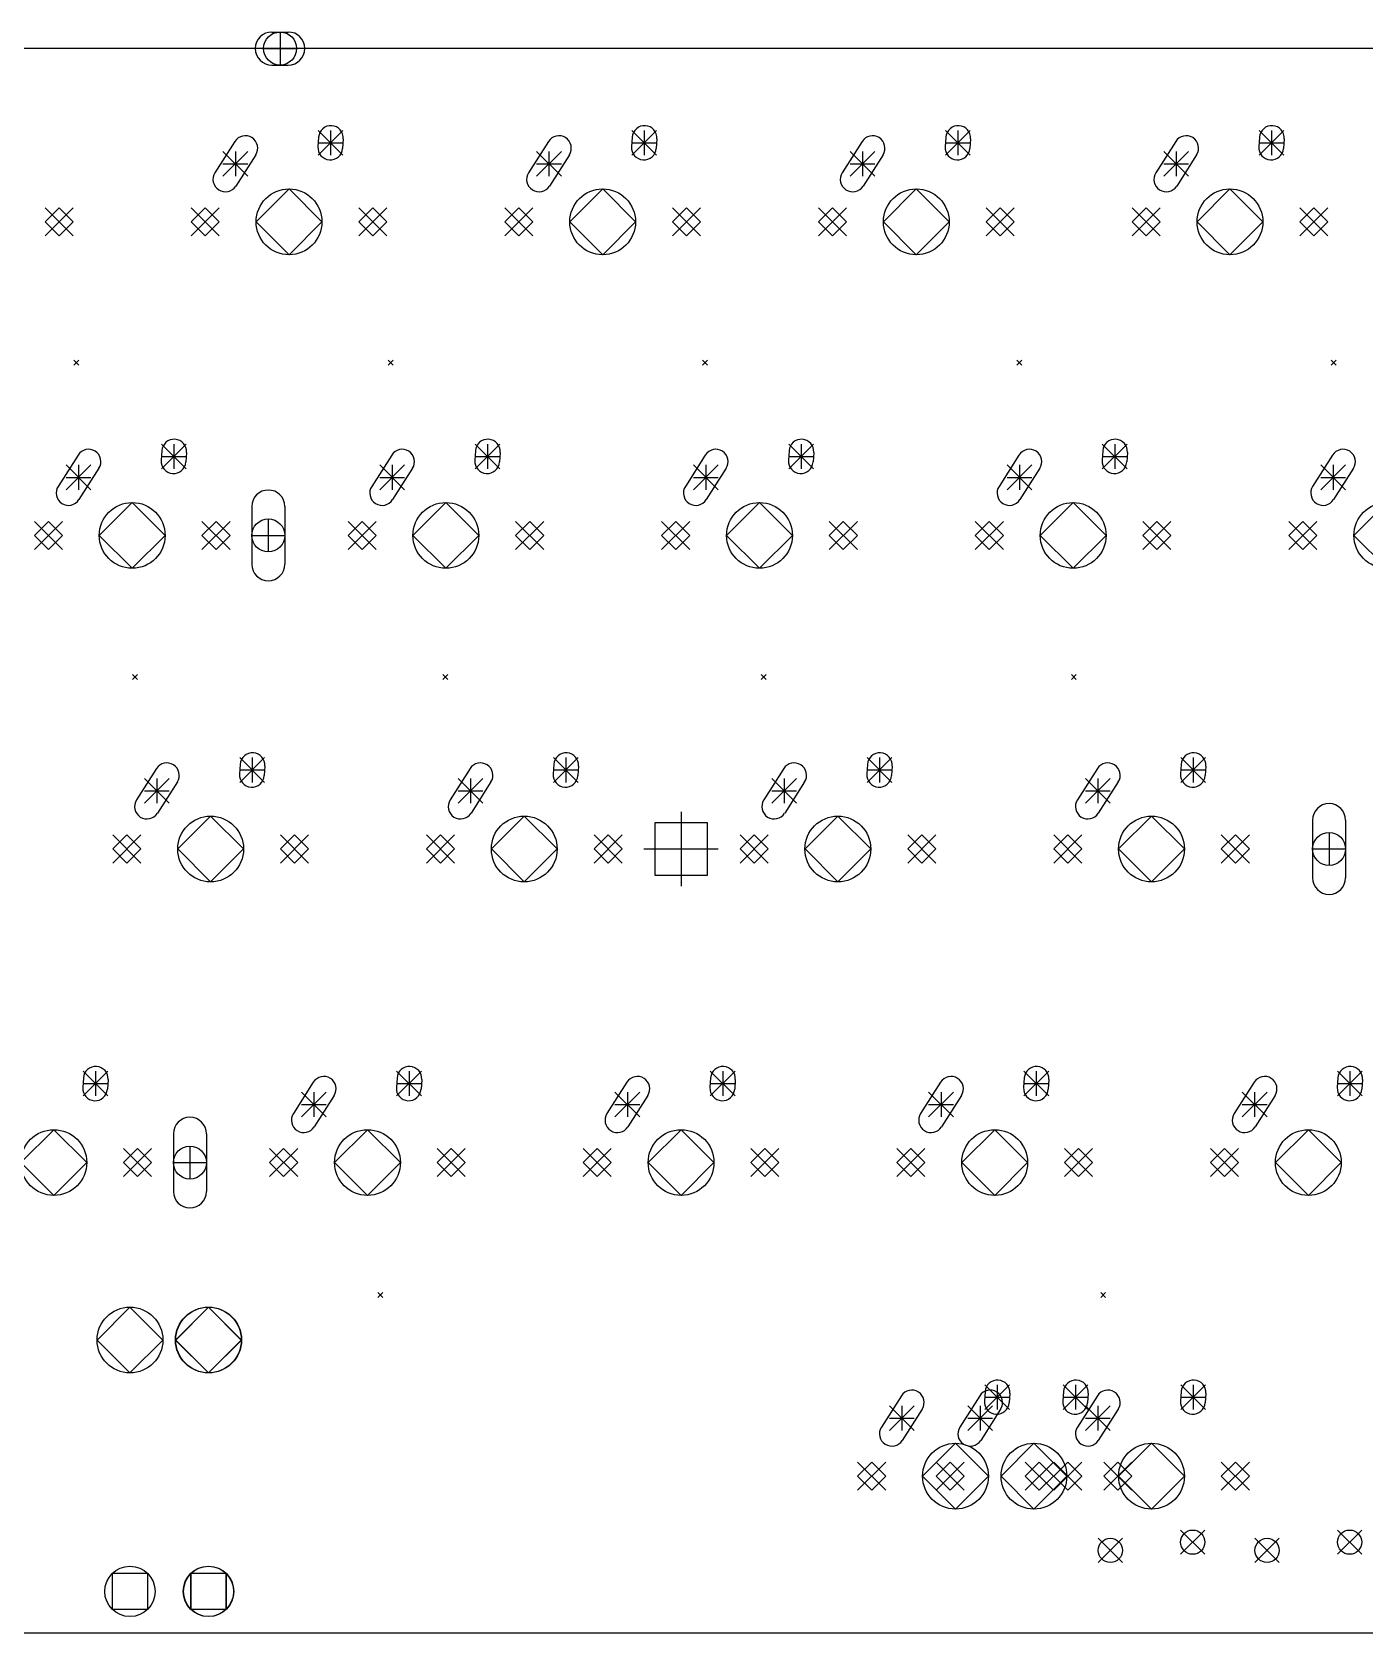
# Model space of a CAD drawing. Extents: x -8 to 314, y -166 to 1.
# Drawn here: x 71 to 151.8, y -96.1 to 1 of the extents above; entities that cross this region are included whole.
import ezdxf

# ---------------------------------------------------------------- set-up
doc = ezdxf.new("R2010")
doc.units = 0
doc.layers.add('BLACK', color=7, linetype='CONTINUOUS')

msp = doc.modelspace()

# ---------------------------------------------------------------- linework, layer by layer
at = {"layer": 'BLACK', "linetype": 'CONTINUOUS'}
for p, q in [((85.5, 1), (86.5, 1)), ((86, 1), (86, -1)), ((309.966, 0), (6, 0)), ((85, 0), (87, 0)), ((85.5, -1), (86.5, -1)), ((83.2619, -5.63321), (82.053, -7.53084)), ((88.3365, -5.37466), (88.297, -5.95332)), ((88.315, -4.965), (89.815, -6.465)), ((89.815, -4.965), (88.315, -6.465)), ((88.315, -5.715), (89.815, -5.715)), ((89.065, -4.965), (89.065, -6.465)), ((89.833, -5.47668), (89.7935, -6.05534)), ((102.272, -5.63321), (101.063, -7.53084)), ((107.346, -5.37466), (107.307, -5.95332)), ((107.325, -4.965), (108.825, -6.465)), ((108.825, -4.965), (107.325, -6.465)), ((107.325, -5.715), (108.825, -5.715)), ((108.075, -4.965), (108.075, -6.465)), ((108.843, -5.47668), (108.804, -6.05534)), ((121.282, -5.63321), (120.073, -7.53084)), ((126.356, -5.37466), (126.317, -5.95332)), ((126.335, -4.965), (127.835, -6.465)), ((127.835, -4.965), (126.335, -6.465)), ((126.335, -5.715), (127.835, -5.715)), ((127.085, -4.965), (127.085, -6.465)), ((127.853, -5.47668), (127.814, -6.05534)), ((140.292, -5.63321), (139.083, -7.53084)), ((145.366, -5.37466), (145.327, -5.95332)), ((145.345, -4.965), (146.845, -6.465)), ((146.845, -4.965), (145.345, -6.465)), ((145.345, -5.715), (146.845, -5.715)), ((146.095, -4.965), (146.095, -6.465)), ((146.863, -5.47668), (146.824, -6.05534)), ((82.54, -6.235), (84.04, -7.735)), ((84.04, -6.235), (82.54, -7.735)), ((83.29, -6.235), (83.29, -7.735)), ((84.527, -6.43916), (83.3181, -8.33679)), ((101.55, -6.235), (103.05, -7.735)), ((103.05, -6.235), (101.55, -7.735)), ((102.3, -6.235), (102.3, -7.735)), ((103.537, -6.43916), (102.328, -8.33679)), ((120.56, -6.235), (122.06, -7.735)), ((122.06, -6.235), (120.56, -7.735)), ((121.31, -6.235), (121.31, -7.735)), ((122.547, -6.43916), (121.338, -8.33679)), ((139.57, -6.235), (141.07, -7.735)), ((141.07, -6.235), (139.57, -7.735)), ((140.32, -6.235), (140.32, -7.735)), ((141.557, -6.43916), (140.348, -8.33679)), ((82.54, -6.985), (84.04, -6.985)), ((101.55, -6.985), (103.05, -6.985)), ((120.56, -6.985), (122.06, -6.985)), ((139.57, -6.985), (141.07, -6.985)), ((86.545, -8.5111), (84.5511, -10.505)), ((88.5389, -10.505), (86.545, -8.5111)), ((105.555, -8.5111), (103.561, -10.505)), ((107.549, -10.505), (105.555, -8.5111)), ((124.565, -8.5111), (122.571, -10.505)), ((126.559, -10.505), (124.565, -8.5111)), ((143.575, -8.5111), (141.581, -10.505)), ((145.569, -10.505), (143.575, -8.5111)), ((71.7641, -9.6541), (73.4659, -11.3559)), ((73.4659, -9.6541), (71.7641, -11.3559)), ((72.615, -9.6541), (71.7641, -10.505)), ((73.4659, -10.505), (72.615, -9.6541)), ((80.6141, -9.6541), (82.3159, -11.3559)), ((82.3159, -9.6541), (80.6141, -11.3559)), ((81.465, -9.6541), (80.6141, -10.505)), ((82.3159, -10.505), (81.465, -9.6541)), ((90.7741, -9.6541), (92.4759, -11.3559)), ((92.4759, -9.6541), (90.7741, -11.3559)), ((91.625, -9.6541), (90.7741, -10.505)), ((92.4759, -10.505), (91.625, -9.6541)), ((99.6241, -9.6541), (101.326, -11.3559)), ((101.326, -9.6541), (99.6241, -11.3559)), ((100.475, -9.6541), (99.6241, -10.505)), ((101.326, -10.505), (100.475, -9.6541)), ((109.784, -9.6541), (111.486, -11.3559)), ((111.486, -9.6541), (109.784, -11.3559)), ((110.635, -9.6541), (109.784, -10.505)), ((111.486, -10.505), (110.635, -9.6541)), ((118.634, -9.6541), (120.336, -11.3559)), ((120.336, -9.6541), (118.634, -11.3559)), ((119.485, -9.6541), (118.634, -10.505)), ((120.336, -10.505), (119.485, -9.6541)), ((128.794, -9.6541), (130.496, -11.3559)), ((130.496, -9.6541), (128.794, -11.3559)), ((129.645, -9.6541), (128.794, -10.505)), ((130.496, -10.505), (129.645, -9.6541)), ((137.644, -9.6541), (139.346, -11.3559)), ((139.346, -9.6541), (137.644, -11.3559)), ((138.495, -9.6541), (137.644, -10.505)), ((139.346, -10.505), (138.495, -9.6541)), ((147.804, -9.6541), (149.506, -11.3559)), ((149.506, -9.6541), (147.804, -11.3559)), ((148.655, -9.6541), (147.804, -10.505)), ((149.506, -10.505), (148.655, -9.6541)), ((71.7641, -10.505), (72.615, -11.3559)), ((72.615, -11.3559), (73.4659, -10.505)), ((80.6141, -10.505), (81.465, -11.3559)), ((81.465, -11.3559), (82.3159, -10.505)), ((84.5511, -10.505), (86.545, -12.4989)), ((86.545, -12.4989), (88.5389, -10.505)), ((90.7741, -10.505), (91.625, -11.3559)), ((91.625, -11.3559), (92.4759, -10.505)), ((99.6241, -10.505), (100.475, -11.3559)), ((100.475, -11.3559), (101.326, -10.505)), ((103.561, -10.505), (105.555, -12.4989)), ((105.555, -12.4989), (107.549, -10.505)), ((109.784, -10.505), (110.635, -11.3559)), ((110.635, -11.3559), (111.486, -10.505)), ((118.634, -10.505), (119.485, -11.3559)), ((119.485, -11.3559), (120.336, -10.505)), ((122.571, -10.505), (124.565, -12.4989)), ((124.565, -12.4989), (126.559, -10.505)), ((128.794, -10.505), (129.645, -11.3559)), ((129.645, -11.3559), (130.496, -10.505)), ((137.644, -10.505), (138.495, -11.3559)), ((138.495, -11.3559), (139.346, -10.505)), ((141.581, -10.505), (143.575, -12.4989)), ((143.575, -12.4989), (145.569, -10.505)), ((147.804, -10.505), (148.655, -11.3559)), ((148.655, -11.3559), (149.506, -10.505)), ((73.51, -18.9), (73.81, -19.2)), ((73.81, -18.9), (73.51, -19.2)), ((92.56, -18.9), (92.86, -19.2)), ((92.86, -18.9), (92.56, -19.2)), ((111.61, -18.9), (111.91, -19.2)), ((111.91, -18.9), (111.61, -19.2)), ((130.66, -18.9), (130.96, -19.2)), ((130.96, -18.9), (130.66, -19.2)), ((149.71, -18.9), (150.01, -19.2)), ((150.01, -18.9), (149.71, -19.2)), ((78.81, -23.975), (80.31, -25.475)), ((80.31, -23.975), (78.81, -25.475)), ((79.56, -23.975), (79.56, -25.475)), ((97.82, -23.975), (99.32, -25.475)), ((99.32, -23.975), (97.82, -25.475)), ((98.57, -23.975), (98.57, -25.475)), ((116.83, -23.975), (118.33, -25.475)), ((118.33, -23.975), (116.83, -25.475)), ((117.58, -23.975), (117.58, -25.475)), ((135.84, -23.975), (137.34, -25.475)), ((137.34, -23.975), (135.84, -25.475)), ((136.59, -23.975), (136.59, -25.475)), ((73.7569, -24.6432), (72.548, -26.5408)), ((78.8315, -24.3847), (78.792, -24.9633)), ((78.81, -24.725), (80.31, -24.725)), ((80.328, -24.4867), (80.2885, -25.0653)), ((92.7669, -24.6432), (91.558, -26.5408)), ((97.8415, -24.3847), (97.802, -24.9633)), ((97.82, -24.725), (99.32, -24.725)), ((99.338, -24.4867), (99.2985, -25.0653)), ((111.777, -24.6432), (110.568, -26.5408)), ((116.851, -24.3847), (116.812, -24.9633)), ((116.83, -24.725), (118.33, -24.725)), ((118.348, -24.4867), (118.309, -25.0653)), ((130.787, -24.6432), (129.578, -26.5408)), ((135.861, -24.3847), (135.822, -24.9633)), ((135.84, -24.725), (137.34, -24.725)), ((137.358, -24.4867), (137.319, -25.0653)), ((149.797, -24.6432), (148.588, -26.5408)), ((73.035, -25.245), (74.535, -26.745)), ((74.535, -25.245), (73.035, -26.745)), ((73.035, -25.995), (74.535, -25.995)), ((73.785, -25.245), (73.785, -26.745)), ((75.022, -25.4492), (73.8131, -27.3468)), ((92.045, -25.245), (93.545, -26.745)), ((93.545, -25.245), (92.045, -26.745)), ((92.045, -25.995), (93.545, -25.995)), ((92.795, -25.245), (92.795, -26.745)), ((94.032, -25.4492), (92.8231, -27.3468)), ((111.055, -25.245), (112.555, -26.745)), ((112.555, -25.245), (111.055, -26.745)), ((111.055, -25.995), (112.555, -25.995)), ((111.805, -25.245), (111.805, -26.745)), ((113.042, -25.4492), (111.833, -27.3468)), ((130.065, -25.245), (131.565, -26.745)), ((131.565, -25.245), (130.065, -26.745)), ((130.065, -25.995), (131.565, -25.995)), ((130.815, -25.245), (130.815, -26.745)), ((132.052, -25.4492), (130.843, -27.3468)), ((149.075, -25.245), (150.575, -26.745)), ((150.575, -25.245), (149.075, -26.745)), ((149.075, -25.995), (150.575, -25.995)), ((149.825, -25.245), (149.825, -26.745)), ((151.062, -25.4492), (149.853, -27.3468)), ((77.04, -27.5211), (75.0461, -29.515)), ((79.0339, -29.515), (77.04, -27.5211)), ((84.29, -27.765), (84.29, -31.265)), ((86.29, -27.765), (86.29, -31.265)), ((96.05, -27.5211), (94.0561, -29.515)), ((98.0439, -29.515), (96.05, -27.5211)), ((115.06, -27.5211), (113.066, -29.515)), ((117.054, -29.515), (115.06, -27.5211)), ((134.07, -27.5211), (132.076, -29.515)), ((136.064, -29.515), (134.07, -27.5211)), ((153.08, -27.5211), (151.086, -29.515)), ((71.1091, -28.6641), (72.8109, -30.3659)), ((72.8109, -28.6641), (71.1091, -30.3659)), ((71.96, -28.6641), (71.1091, -29.515)), ((72.8109, -29.515), (71.96, -28.6641)), ((81.2691, -28.6641), (82.9709, -30.3659)), ((82.9709, -28.6641), (81.2691, -30.3659)), ((82.12, -28.6641), (81.2691, -29.515)), ((82.9709, -29.515), (82.12, -28.6641)), ((85.29, -28.515), (85.29, -30.515)), ((90.1191, -28.6641), (91.8209, -30.3659)), ((91.8209, -28.6641), (90.1191, -30.3659)), ((90.97, -28.6641), (90.1191, -29.515)), ((91.8209, -29.515), (90.97, -28.6641)), ((100.279, -28.6641), (101.981, -30.3659)), ((101.981, -28.6641), (100.279, -30.3659)), ((101.13, -28.6641), (100.279, -29.515)), ((101.981, -29.515), (101.13, -28.6641)), ((109.129, -28.6641), (110.831, -30.3659)), ((110.831, -28.6641), (109.129, -30.3659)), ((109.98, -28.6641), (109.129, -29.515)), ((110.831, -29.515), (109.98, -28.6641)), ((119.289, -28.6641), (120.991, -30.3659)), ((120.991, -28.6641), (119.289, -30.3659)), ((120.14, -28.6641), (119.289, -29.515)), ((120.991, -29.515), (120.14, -28.6641)), ((128.139, -28.6641), (129.841, -30.3659)), ((129.841, -28.6641), (128.139, -30.3659)), ((128.99, -28.6641), (128.139, -29.515)), ((129.841, -29.515), (128.99, -28.6641)), ((138.299, -28.6641), (140.001, -30.3659)), ((140.001, -28.6641), (138.299, -30.3659)), ((139.15, -28.6641), (138.299, -29.515)), ((140.001, -29.515), (139.15, -28.6641)), ((147.149, -28.6641), (148.851, -30.3659)), ((148.851, -28.6641), (147.149, -30.3659)), ((148, -28.6641), (147.149, -29.515)), ((148.851, -29.515), (148, -28.6641)), ((71.1091, -29.515), (71.96, -30.3659)), ((71.96, -30.3659), (72.8109, -29.515)), ((75.0461, -29.515), (77.04, -31.5089)), ((77.04, -31.5089), (79.0339, -29.515)), ((81.2691, -29.515), (82.12, -30.3659)), ((82.12, -30.3659), (82.9709, -29.515)), ((84.29, -29.515), (86.29, -29.515)), ((90.1191, -29.515), (90.97, -30.3659)), ((90.97, -30.3659), (91.8209, -29.515)), ((94.0561, -29.515), (96.05, -31.5089)), ((96.05, -31.5089), (98.0439, -29.515)), ((100.279, -29.515), (101.13, -30.3659)), ((101.13, -30.3659), (101.981, -29.515)), ((109.129, -29.515), (109.98, -30.3659)), ((109.98, -30.3659), (110.831, -29.515)), ((113.066, -29.515), (115.06, -31.5089)), ((115.06, -31.5089), (117.054, -29.515)), ((119.289, -29.515), (120.14, -30.3659)), ((120.14, -30.3659), (120.991, -29.515)), ((128.139, -29.515), (128.99, -30.3659)), ((128.99, -30.3659), (129.841, -29.515)), ((132.076, -29.515), (134.07, -31.5089)), ((134.07, -31.5089), (136.064, -29.515)), ((138.299, -29.515), (139.15, -30.3659)), ((139.15, -30.3659), (140.001, -29.515)), ((147.149, -29.515), (148, -30.3659)), ((148, -30.3659), (148.851, -29.515)), ((151.086, -29.515), (153.08, -31.5089)), ((77.066, -37.95), (77.366, -38.25)), ((77.366, -37.95), (77.066, -38.25)), ((95.862, -37.95), (96.162, -38.25)), ((96.162, -37.95), (95.862, -38.25)), ((115.166, -37.95), (115.466, -38.25)), ((115.466, -37.95), (115.166, -38.25)), ((133.962, -37.95), (134.262, -38.25)), ((134.262, -37.95), (133.962, -38.25)), ((78.5094, -43.6532), (77.3005, -45.5508)), ((83.584, -43.3947), (83.5445, -43.9733)), ((83.5625, -42.985), (85.0625, -44.485)), ((85.0625, -42.985), (83.5625, -44.485)), ((84.3125, -42.985), (84.3125, -44.485)), ((85.0805, -43.4967), (85.041, -44.0753)), ((97.5194, -43.6532), (96.3105, -45.5508)), ((102.594, -43.3947), (102.555, -43.9733)), ((102.572, -42.985), (104.072, -44.485)), ((104.072, -42.985), (102.572, -44.485)), ((103.322, -42.985), (103.322, -44.485)), ((104.09, -43.4967), (104.051, -44.0753)), ((116.529, -43.6532), (115.32, -45.5508)), ((121.604, -43.3947), (121.565, -43.9733)), ((121.582, -42.985), (123.082, -44.485)), ((123.082, -42.985), (121.582, -44.485)), ((122.332, -42.985), (122.332, -44.485)), ((123.1, -43.4967), (123.061, -44.0753)), ((135.539, -43.6532), (134.33, -45.5508)), ((140.614, -43.3947), (140.575, -43.9733)), ((140.593, -42.985), (142.093, -44.485)), ((142.093, -42.985), (140.593, -44.485)), ((141.343, -42.985), (141.343, -44.485)), ((142.11, -43.4967), (142.071, -44.0753)), ((77.7875, -44.255), (79.2875, -45.755)), ((79.2875, -44.255), (77.7875, -45.755)), ((78.5375, -44.255), (78.5375, -45.755)), ((79.7745, -44.4592), (78.5656, -46.3568)), ((83.5625, -43.735), (85.0625, -43.735)), ((96.7975, -44.255), (98.2975, -45.755)), ((98.2975, -44.255), (96.7975, -45.755)), ((97.5475, -44.255), (97.5475, -45.755)), ((98.7845, -44.4592), (97.5756, -46.3568)), ((102.572, -43.735), (104.072, -43.735)), ((115.807, -44.255), (117.307, -45.755)), ((117.307, -44.255), (115.807, -45.755)), ((116.557, -44.255), (116.557, -45.755)), ((117.795, -44.4592), (116.586, -46.3568)), ((121.582, -43.735), (123.082, -43.735)), ((134.817, -44.255), (136.317, -45.755)), ((136.317, -44.255), (134.817, -45.755)), ((135.567, -44.255), (135.567, -45.755)), ((136.805, -44.4592), (135.596, -46.3568)), ((140.593, -43.735), (142.093, -43.735)), ((77.7875, -45.005), (79.2875, -45.005)), ((96.7975, -45.005), (98.2975, -45.005)), ((115.807, -45.005), (117.307, -45.005)), ((134.817, -45.005), (136.317, -45.005)), ((81.7925, -46.5311), (79.7986, -48.525)), ((83.7864, -48.525), (81.7925, -46.5311)), ((100.802, -46.5311), (98.8086, -48.525)), ((102.796, -48.525), (100.802, -46.5311)), ((110.308, -46.275), (110.308, -50.775)), ((119.812, -46.5311), (117.819, -48.525)), ((121.806, -48.525), (119.812, -46.5311)), ((138.822, -46.5311), (136.829, -48.525)), ((140.816, -48.525), (138.822, -46.5311)), ((111.899, -46.934), (108.717, -46.934)), ((108.717, -46.934), (108.717, -50.116)), ((111.899, -50.116), (111.899, -46.934)), ((148.582, -46.775), (148.582, -50.275)), ((149.582, -47.525), (149.582, -49.525)), ((150.582, -46.775), (150.582, -50.275)), ((75.8616, -47.6741), (77.5634, -49.3759)), ((77.5634, -47.6741), (75.8616, -49.3759)), ((76.7125, -47.6741), (75.8616, -48.525)), ((75.8616, -48.525), (76.7125, -49.3759)), ((77.5634, -48.525), (76.7125, -47.6741)), ((76.7125, -49.3759), (77.5634, -48.525)), ((79.7986, -48.525), (81.7925, -50.5189)), ((81.7925, -50.5189), (83.7864, -48.525)), ((86.0216, -47.6741), (87.7234, -49.3759)), ((87.7234, -47.6741), (86.0216, -49.3759)), ((86.8725, -47.6741), (86.0216, -48.525)), ((86.0216, -48.525), (86.8725, -49.3759)), ((87.7234, -48.525), (86.8725, -47.6741)), ((86.8725, -49.3759), (87.7234, -48.525)), ((94.8716, -47.6741), (96.5734, -49.3759)), ((96.5734, -47.6741), (94.8716, -49.3759)), ((95.7225, -47.6741), (94.8716, -48.525)), ((94.8716, -48.525), (95.7225, -49.3759)), ((96.5734, -48.525), (95.7225, -47.6741)), ((95.7225, -49.3759), (96.5734, -48.525)), ((98.8086, -48.525), (100.802, -50.5189)), ((100.802, -50.5189), (102.796, -48.525)), ((105.032, -47.6741), (106.733, -49.3759)), ((106.733, -47.6741), (105.032, -49.3759)), ((105.882, -47.6741), (105.032, -48.525)), ((105.032, -48.525), (105.882, -49.3759)), ((106.733, -48.525), (105.882, -47.6741)), ((105.882, -49.3759), (106.733, -48.525)), ((108.058, -48.525), (112.558, -48.525)), ((113.882, -47.6741), (115.583, -49.3759)), ((115.583, -47.6741), (113.882, -49.3759)), ((114.733, -47.6741), (113.882, -48.525)), ((113.882, -48.525), (114.733, -49.3759)), ((115.583, -48.525), (114.733, -47.6741)), ((114.733, -49.3759), (115.583, -48.525)), ((117.819, -48.525), (119.812, -50.5189)), ((119.812, -50.5189), (121.806, -48.525)), ((124.042, -47.6741), (125.743, -49.3759)), ((125.743, -47.6741), (124.042, -49.3759)), ((124.892, -47.6741), (124.042, -48.525)), ((124.042, -48.525), (124.892, -49.3759)), ((125.743, -48.525), (124.892, -47.6741)), ((124.892, -49.3759), (125.743, -48.525)), ((132.892, -47.6741), (134.593, -49.3759)), ((134.593, -47.6741), (132.892, -49.3759)), ((133.743, -47.6741), (132.892, -48.525)), ((132.892, -48.525), (133.743, -49.3759)), ((134.593, -48.525), (133.743, -47.6741)), ((133.743, -49.3759), (134.593, -48.525)), ((136.829, -48.525), (138.822, -50.5189)), ((138.822, -50.5189), (140.816, -48.525)), ((143.052, -47.6741), (144.753, -49.3759)), ((144.753, -47.6741), (143.052, -49.3759)), ((143.903, -47.6741), (143.052, -48.525)), ((143.052, -48.525), (143.903, -49.3759)), ((144.753, -48.525), (143.903, -47.6741)), ((143.903, -49.3759), (144.753, -48.525)), ((148.582, -48.525), (150.582, -48.525)), ((108.717, -50.116), (111.899, -50.116)), ((74.0575, -61.995), (75.5575, -63.495)), ((75.5575, -61.995), (74.0575, -63.495)), ((74.8075, -61.995), (74.8075, -63.495)), ((93.0675, -61.995), (94.5675, -63.495)), ((94.5675, -61.995), (93.0675, -63.495)), ((93.8175, -61.995), (93.8175, -63.495)), ((112.078, -61.995), (113.578, -63.495)), ((113.578, -61.995), (112.078, -63.495)), ((112.828, -61.995), (112.828, -63.495)), ((131.088, -61.995), (132.588, -63.495)), ((132.588, -61.995), (131.088, -63.495)), ((131.838, -61.995), (131.838, -63.495)), ((150.097, -61.995), (151.597, -63.495)), ((151.597, -61.995), (150.097, -63.495)), ((150.847, -61.995), (150.847, -63.495)), ((74.079, -62.4047), (74.0395, -62.9833)), ((74.0575, -62.745), (75.5575, -62.745)), ((75.5755, -62.5067), (75.536, -63.0853)), ((88.0144, -62.6632), (86.8055, -64.5608)), ((93.089, -62.4047), (93.0495, -62.9833)), ((93.0675, -62.745), (94.5675, -62.745)), ((94.5855, -62.5067), (94.546, -63.0853)), ((107.024, -62.6632), (105.815, -64.5608)), ((112.099, -62.4047), (112.06, -62.9833)), ((112.078, -62.745), (113.578, -62.745)), ((113.595, -62.5067), (113.556, -63.0853)), ((126.034, -62.6632), (124.825, -64.5608)), ((131.109, -62.4047), (131.07, -62.9833)), ((131.088, -62.745), (132.588, -62.745)), ((132.605, -62.5067), (132.566, -63.0853)), ((145.044, -62.6632), (143.835, -64.5608)), ((150.119, -62.4047), (150.08, -62.9833)), ((150.097, -62.745), (151.597, -62.745)), ((151.615, -62.5067), (151.576, -63.0853)), ((87.2925, -63.265), (88.7925, -64.765)), ((88.7925, -63.265), (87.2925, -64.765)), ((87.2925, -64.015), (88.7925, -64.015)), ((88.0425, -63.265), (88.0425, -64.765)), ((89.2795, -63.4692), (88.0706, -65.3668)), ((106.302, -63.265), (107.802, -64.765)), ((107.802, -63.265), (106.302, -64.765)), ((106.302, -64.015), (107.802, -64.015)), ((107.052, -63.265), (107.052, -64.765)), ((108.29, -63.4692), (107.081, -65.3668)), ((125.312, -63.265), (126.812, -64.765)), ((126.812, -63.265), (125.312, -64.765)), ((125.312, -64.015), (126.812, -64.015)), ((126.062, -63.265), (126.062, -64.765)), ((127.3, -63.4692), (126.091, -65.3668)), ((144.322, -63.265), (145.822, -64.765)), ((145.822, -63.265), (144.322, -64.765)), ((144.322, -64.015), (145.822, -64.015)), ((145.072, -63.265), (145.072, -64.765)), ((146.31, -63.4692), (145.101, -65.3668)), ((72.2875, -65.5411), (70.2936, -67.535)), ((74.2814, -67.535), (72.2875, -65.5411)), ((79.5375, -65.785), (79.5375, -69.285)), ((81.5375, -65.785), (81.5375, -69.285)), ((91.2975, -65.5411), (89.3036, -67.535)), ((93.2914, -67.535), (91.2975, -65.5411)), ((110.307, -65.5411), (108.314, -67.535)), ((112.301, -67.535), (110.307, -65.5411)), ((129.317, -65.5411), (127.324, -67.535)), ((131.311, -67.535), (129.317, -65.5411)), ((148.327, -65.5411), (146.334, -67.535)), ((150.321, -67.535), (148.327, -65.5411)), ((76.5166, -66.6841), (78.2184, -68.3859)), ((78.2184, -66.6841), (76.5166, -68.3859)), ((77.3675, -66.6841), (76.5166, -67.535)), ((78.2184, -67.535), (77.3675, -66.6841)), ((80.5375, -66.535), (80.5375, -68.535)), ((85.3666, -66.6841), (87.0684, -68.3859)), ((87.0684, -66.6841), (85.3666, -68.3859)), ((86.2175, -66.6841), (85.3666, -67.535)), ((87.0684, -67.535), (86.2175, -66.6841)), ((95.5266, -66.6841), (97.2284, -68.3859)), ((97.2284, -66.6841), (95.5266, -68.3859)), ((96.3775, -66.6841), (95.5266, -67.535)), ((97.2284, -67.535), (96.3775, -66.6841)), ((104.377, -66.6841), (106.078, -68.3859)), ((106.078, -66.6841), (104.377, -68.3859)), ((105.227, -66.6841), (104.377, -67.535)), ((106.078, -67.535), (105.227, -66.6841)), ((114.537, -66.6841), (116.238, -68.3859)), ((116.238, -66.6841), (114.537, -68.3859)), ((115.387, -66.6841), (114.537, -67.535)), ((116.238, -67.535), (115.387, -66.6841)), ((123.387, -66.6841), (125.088, -68.3859)), ((125.088, -66.6841), (123.387, -68.3859)), ((124.237, -66.6841), (123.387, -67.535)), ((125.088, -67.535), (124.237, -66.6841)), ((133.547, -66.6841), (135.248, -68.3859)), ((135.248, -66.6841), (133.547, -68.3859)), ((134.398, -66.6841), (133.547, -67.535)), ((135.248, -67.535), (134.398, -66.6841)), ((142.397, -66.6841), (144.098, -68.3859)), ((144.098, -66.6841), (142.397, -68.3859)), ((143.248, -66.6841), (142.397, -67.535)), ((144.098, -67.535), (143.248, -66.6841)), ((70.2936, -67.535), (72.2875, -69.5289)), ((72.2875, -69.5289), (74.2814, -67.535)), ((76.5166, -67.535), (77.3675, -68.3859)), ((77.3675, -68.3859), (78.2184, -67.535)), ((79.5375, -67.535), (81.5375, -67.535)), ((85.3666, -67.535), (86.2175, -68.3859)), ((86.2175, -68.3859), (87.0684, -67.535)), ((89.3036, -67.535), (91.2975, -69.5289)), ((91.2975, -69.5289), (93.2914, -67.535)), ((95.5266, -67.535), (96.3775, -68.3859)), ((96.3775, -68.3859), (97.2284, -67.535)), ((104.377, -67.535), (105.227, -68.3859)), ((105.227, -68.3859), (106.078, -67.535)), ((108.314, -67.535), (110.307, -69.5289)), ((110.307, -69.5289), (112.301, -67.535)), ((114.537, -67.535), (115.387, -68.3859)), ((115.387, -68.3859), (116.238, -67.535)), ((123.387, -67.535), (124.237, -68.3859)), ((124.237, -68.3859), (125.088, -67.535)), ((127.324, -67.535), (129.317, -69.5289)), ((129.317, -69.5289), (131.311, -67.535)), ((133.547, -67.535), (134.398, -68.3859)), ((134.398, -68.3859), (135.248, -67.535)), ((142.397, -67.535), (143.248, -68.3859)), ((143.248, -68.3859), (144.098, -67.535)), ((146.334, -67.535), (148.327, -69.5289)), ((148.327, -69.5289), (150.321, -67.535)), ((91.925, -75.415), (92.225, -75.715)), ((92.225, -75.415), (91.925, -75.715)), ((135.74, -75.415), (136.04, -75.715)), ((136.04, -75.415), (135.74, -75.715)), ((76.903, -76.2961), (74.9091, -78.29)), ((78.8969, -78.29), (76.903, -76.2961)), ((81.6555, -76.2961), (79.6616, -78.29)), ((81.6722, -76.2961), (79.6783, -78.29)), ((83.6494, -78.29), (81.6555, -76.2961)), ((83.6662, -78.29), (81.6722, -76.2961)), ((74.9091, -78.29), (76.903, -80.2839)), ((76.903, -80.2839), (78.8969, -78.29)), ((79.6616, -78.29), (81.6555, -80.2839)), ((79.6783, -78.29), (81.6722, -80.2839)), ((81.6555, -80.2839), (83.6494, -78.29)), ((81.6722, -80.2839), (83.6662, -78.29)), ((128.732, -81.4147), (128.693, -81.9933)), ((128.711, -81.005), (130.211, -82.505)), ((130.211, -81.005), (128.711, -82.505)), ((129.461, -81.005), (129.461, -82.505)), ((130.229, -81.5167), (130.19, -82.0953)), ((133.485, -81.4147), (133.446, -81.9933)), ((133.463, -81.005), (134.963, -82.505)), ((134.963, -81.005), (133.463, -82.505)), ((134.213, -81.005), (134.213, -82.505)), ((134.981, -81.5167), (134.942, -82.0953)), ((140.614, -81.4147), (140.574, -81.9933)), ((140.592, -81.005), (142.092, -82.505)), ((142.092, -81.005), (140.592, -82.505)), ((141.342, -81.005), (141.342, -82.505)), ((142.11, -81.5167), (142.071, -82.0953)), ((123.658, -81.6732), (122.449, -83.5708)), ((122.936, -82.275), (124.436, -83.775)), ((124.436, -82.275), (122.936, -83.775)), ((123.686, -82.275), (123.686, -83.775)), ((124.923, -82.4792), (123.714, -84.3768)), ((128.41, -81.6732), (127.201, -83.5708)), ((127.688, -82.275), (129.189, -83.775)), ((129.189, -82.275), (127.688, -83.775)), ((128.439, -82.275), (128.439, -83.775)), ((129.676, -82.4792), (128.467, -84.3768)), ((128.711, -81.755), (130.211, -81.755)), ((133.463, -81.755), (134.963, -81.755)), ((135.539, -81.6732), (134.33, -83.5708)), ((134.817, -82.275), (136.317, -83.775)), ((136.317, -82.275), (134.817, -83.775)), ((135.567, -82.275), (135.567, -83.775)), ((136.804, -82.4792), (135.595, -84.3768)), ((140.592, -81.755), (142.092, -81.755)), ((122.936, -83.025), (124.436, -83.025)), ((127.688, -83.025), (129.189, -83.025)), ((134.817, -83.025), (136.317, -83.025)), ((126.941, -84.5511), (124.947, -86.545)), ((128.935, -86.545), (126.941, -84.5511)), ((131.694, -84.5511), (129.7, -86.545)), ((133.687, -86.545), (131.694, -84.5511)), ((138.822, -84.5511), (136.828, -86.545)), ((140.816, -86.545), (138.822, -84.5511)), ((121.01, -85.6941), (122.712, -87.3959)), ((122.712, -85.6941), (121.01, -87.3959)), ((121.861, -85.6941), (121.01, -86.545)), ((122.712, -86.545), (121.861, -85.6941)), ((125.763, -85.6941), (127.464, -87.3959)), ((127.464, -85.6941), (125.763, -87.3959)), ((126.613, -85.6941), (125.763, -86.545)), ((127.464, -86.545), (126.613, -85.6941)), ((131.17, -85.6941), (132.872, -87.3959)), ((132.872, -85.6941), (131.17, -87.3959)), ((132.021, -85.6941), (131.17, -86.545)), ((132.872, -86.545), (132.021, -85.6941)), ((132.891, -85.6941), (134.593, -87.3959)), ((134.593, -85.6941), (132.891, -87.3959)), ((133.742, -85.6941), (132.891, -86.545)), ((134.593, -86.545), (133.742, -85.6941)), ((135.923, -85.6941), (137.624, -87.3959)), ((137.624, -85.6941), (135.923, -87.3959)), ((136.773, -85.6941), (135.923, -86.545)), ((137.624, -86.545), (136.773, -85.6941)), ((143.051, -85.6941), (144.753, -87.3959)), ((144.753, -85.6941), (143.051, -87.3959)), ((143.902, -85.6941), (143.051, -86.545)), ((144.753, -86.545), (143.902, -85.6941)), ((121.01, -86.545), (121.861, -87.3959)), ((121.861, -87.3959), (122.712, -86.545)), ((124.947, -86.545), (126.941, -88.5389)), ((125.763, -86.545), (126.613, -87.3959)), ((126.613, -87.3959), (127.464, -86.545)), ((126.941, -88.5389), (128.935, -86.545)), ((129.7, -86.545), (131.694, -88.5389)), ((131.17, -86.545), (132.021, -87.3959)), ((131.694, -88.5389), (133.687, -86.545)), ((132.021, -87.3959), (132.872, -86.545)), ((132.891, -86.545), (133.742, -87.3959)), ((133.742, -87.3959), (134.593, -86.545)), ((135.923, -86.545), (136.773, -87.3959)), ((136.773, -87.3959), (137.624, -86.545)), ((136.828, -86.545), (138.822, -88.5389)), ((138.822, -88.5389), (140.816, -86.545)), ((143.051, -86.545), (143.902, -87.3959)), ((143.902, -87.3959), (144.753, -86.545)), ((140.587, -89.81), (142.057, -91.28)), ((142.057, -89.81), (140.587, -91.28)), ((150.092, -89.81), (151.562, -91.28)), ((151.562, -89.81), (150.092, -91.28)), ((135.587, -90.31), (137.057, -91.78)), ((137.057, -90.31), (135.587, -91.78)), ((145.092, -90.31), (146.562, -91.78)), ((146.562, -90.31), (145.092, -91.78)), ((77.9806, -92.4524), (75.8254, -92.4524)), ((75.8254, -92.4524), (75.8254, -94.6076)), ((77.9806, -94.6076), (77.9806, -92.4524)), ((82.7331, -92.4524), (80.5779, -92.4524)), ((80.5779, -92.4524), (80.5779, -94.6076)), ((82.7499, -92.4524), (80.5946, -92.4524)), ((80.5946, -92.4524), (80.5946, -94.6076)), ((82.7331, -94.6076), (82.7331, -92.4524)), ((82.7499, -94.6076), (82.7499, -92.4524)), ((75.8254, -94.6076), (77.9806, -94.6076)), ((80.5779, -94.6076), (82.7331, -94.6076)), ((80.5946, -94.6076), (82.7499, -94.6076)), ((6, -96.0503), (309.966, -96.0503))]:
    msp.add_line(p, q, dxfattribs=at)
at = {"layer": 'BLACK'}
for centre, radius in [((86, 0), 1), ((86.545, -10.505), 1.9939), ((105.555, -10.505), 1.9939), ((124.565, -10.505), 1.9939), ((143.575, -10.505), 1.9939), ((77.04, -29.515), 1.9939), ((96.05, -29.515), 1.9939), ((115.06, -29.515), 1.9939), ((134.07, -29.515), 1.9939), ((153.08, -29.515), 1.9939), ((85.29, -29.515), 1), ((81.7925, -48.525), 1.9939), ((100.802, -48.525), 1.9939), ((119.812, -48.525), 1.9939), ((138.822, -48.525), 1.9939), ((149.582, -48.525), 1), ((72.2875, -67.535), 1.9939), ((91.2975, -67.535), 1.9939), ((110.307, -67.535), 1.9939), ((129.317, -67.535), 1.9939), ((148.327, -67.535), 1.9939), ((80.5375, -67.535), 1), ((76.903, -78.29), 1.9939), ((81.6555, -78.29), 1.9939), ((81.6722, -78.29), 1.9939), ((126.941, -86.545), 1.9939), ((131.694, -86.545), 1.9939), ((138.822, -86.545), 1.9939), ((141.322, -90.545), 0.735), ((150.827, -90.545), 0.735), ((136.322, -91.045), 0.735), ((145.827, -91.045), 0.735), ((76.903, -93.53), 1.524), ((81.6555, -93.53), 1.524), ((81.6722, -93.53), 1.524)]:
    msp.add_circle(centre, radius, dxfattribs=at)
for centre, radius, start, end in [((85.5, 0), 1, 90, 270), ((86.5, 0), 1, 270, 450), ((89.0847, -5.42567), 0.75, 356.1, 536.1), ((108.095, -5.42567), 0.75, 356.1, 536.1), ((127.105, -5.42567), 0.75, 356.1, 536.1), ((146.115, -5.42567), 0.75, 356.1, 536.1), ((83.8945, -6.03618), 0.75, 327.5, 507.5), ((102.904, -6.03618), 0.75, 327.5, 507.5), ((121.914, -6.03618), 0.75, 327.5, 507.5), ((140.924, -6.03618), 0.75, 327.5, 507.5), ((89.0453, -6.00433), 0.75, 536.1, 716.1), ((108.055, -6.00433), 0.75, 536.1, 716.1), ((127.065, -6.00433), 0.75, 536.1, 716.1), ((146.075, -6.00433), 0.75, 536.1, 716.1), ((82.6855, -7.93382), 0.75, 507.5, 687.5), ((101.696, -7.93382), 0.75, 507.5, 687.5), ((120.706, -7.93382), 0.75, 507.5, 687.5), ((139.716, -7.93382), 0.75, 507.5, 687.5), ((79.5797, -24.4357), 0.75, 356.1, 536.1), ((98.5897, -24.4357), 0.75, 356.1, 536.1), ((117.6, -24.4357), 0.75, 356.1, 536.1), ((136.61, -24.4357), 0.75, 356.1, 536.1), ((74.3895, -25.0462), 0.75, 327.5, 507.5), ((79.5403, -25.0143), 0.75, 536.1, 716.1), ((93.3995, -25.0462), 0.75, 327.5, 507.5), ((98.5503, -25.0143), 0.75, 536.1, 716.1), ((112.409, -25.0462), 0.75, 327.5, 507.5), ((117.56, -25.0143), 0.75, 536.1, 716.1), ((131.419, -25.0462), 0.75, 327.5, 507.5), ((136.57, -25.0143), 0.75, 536.1, 716.1), ((150.429, -25.0462), 0.75, 327.5, 507.5), ((73.1805, -26.9438), 0.75, 507.5, 687.5), ((85.29, -27.765), 1, 0, 180), ((92.1905, -26.9438), 0.75, 507.5, 687.5), ((111.201, -26.9438), 0.75, 507.5, 687.5), ((130.211, -26.9438), 0.75, 507.5, 687.5), ((149.221, -26.9438), 0.75, 507.5, 687.5), ((85.29, -31.265), 1, 180, 360), ((84.3322, -43.4457), 0.75, 356.1, 536.1), ((103.342, -43.4457), 0.75, 356.1, 536.1), ((122.352, -43.4457), 0.75, 356.1, 536.1), ((141.362, -43.4457), 0.75, 356.1, 536.1), ((79.142, -44.0562), 0.75, 327.5, 507.5), ((98.152, -44.0562), 0.75, 327.5, 507.5), ((117.162, -44.0562), 0.75, 327.5, 507.5), ((136.172, -44.0562), 0.75, 327.5, 507.5), ((84.2928, -44.0243), 0.75, 536.1, 716.1), ((103.303, -44.0243), 0.75, 536.1, 716.1), ((122.313, -44.0243), 0.75, 536.1, 716.1), ((141.323, -44.0243), 0.75, 536.1, 716.1), ((77.933, -45.9538), 0.75, 507.5, 687.5), ((96.943, -45.9538), 0.75, 507.5, 687.5), ((115.953, -45.9538), 0.75, 507.5, 687.5), ((134.963, -45.9538), 0.75, 507.5, 687.5), ((149.582, -46.775), 1, 0, 180), ((149.582, -50.275), 1, 180, 360), ((74.8272, -62.4557), 0.75, 356.1, 536.1), ((93.8372, -62.4557), 0.75, 356.1, 536.1), ((112.847, -62.4557), 0.75, 356.1, 536.1), ((131.857, -62.4557), 0.75, 356.1, 536.1), ((150.867, -62.4557), 0.75, 356.1, 536.1), ((74.7878, -63.0343), 0.75, 536.1, 716.1), ((88.647, -63.0662), 0.75, 327.5, 507.5), ((93.7978, -63.0343), 0.75, 536.1, 716.1), ((107.657, -63.0662), 0.75, 327.5, 507.5), ((112.808, -63.0343), 0.75, 536.1, 716.1), ((126.667, -63.0662), 0.75, 327.5, 507.5), ((131.818, -63.0343), 0.75, 536.1, 716.1), ((145.677, -63.0662), 0.75, 327.5, 507.5), ((150.828, -63.0343), 0.75, 536.1, 716.1), ((80.5375, -65.785), 1, 0, 180), ((87.438, -64.9638), 0.75, 507.5, 687.5), ((106.448, -64.9638), 0.75, 507.5, 687.5), ((125.458, -64.9638), 0.75, 507.5, 687.5), ((144.468, -64.9638), 0.75, 507.5, 687.5), ((80.5375, -69.285), 1, 180, 360), ((124.29, -82.0762), 0.75, 327.5, 507.5), ((129.043, -82.0762), 0.75, 327.5, 507.5), ((129.481, -81.4657), 0.75, 356.1, 536.1), ((134.233, -81.4657), 0.75, 356.1, 536.1), ((136.172, -82.0762), 0.75, 327.5, 507.5), ((141.362, -81.4657), 0.75, 356.1, 536.1), ((129.441, -82.0443), 0.75, 536.1, 716.1), ((134.194, -82.0443), 0.75, 536.1, 716.1), ((141.323, -82.0443), 0.75, 536.1, 716.1), ((123.082, -83.9738), 0.75, 507.5, 687.5), ((127.834, -83.9738), 0.75, 507.5, 687.5), ((134.963, -83.9738), 0.75, 507.5, 687.5)]:
    msp.add_arc(centre, radius, start, end, dxfattribs=at)

doc.saveas('drawing.dxf')
